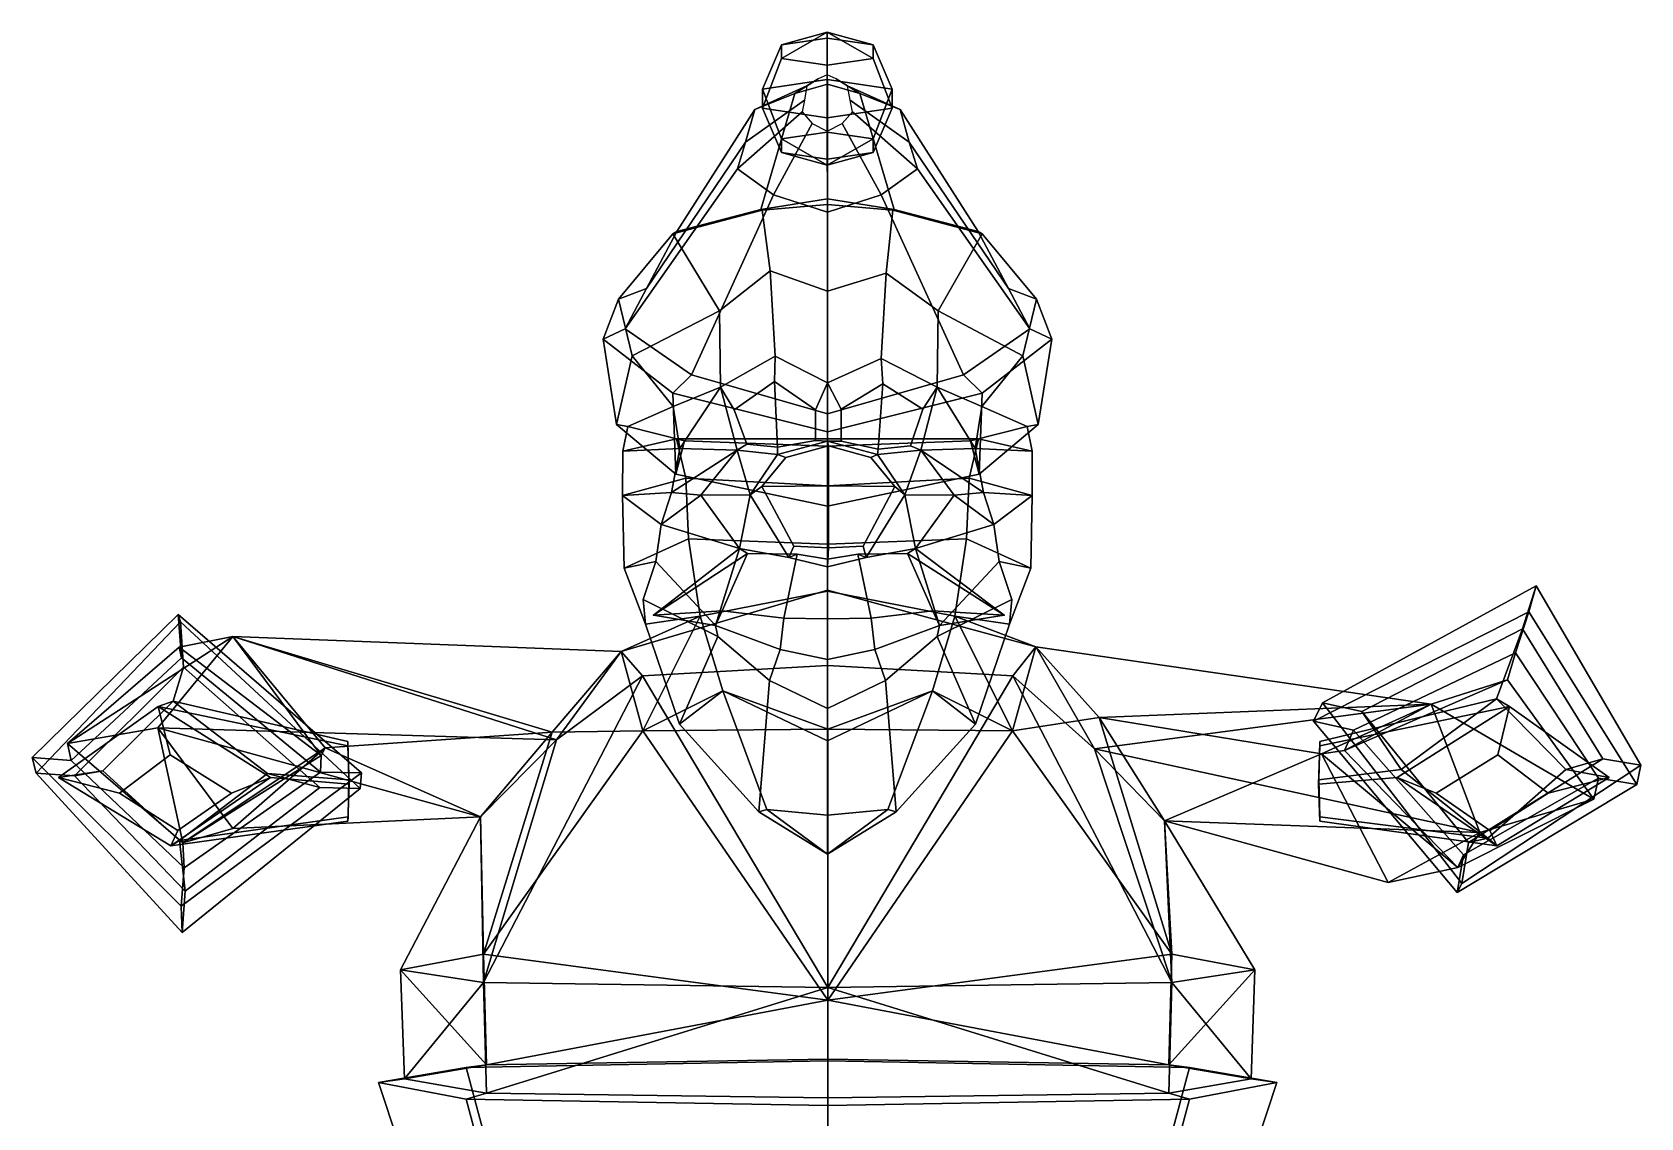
# Model space of a CAD drawing. Extents: x -238 to 239, y -155 to 333.
# Drawn here: x -237.7 to 239.3, y 11.3 to 333.3 of the extents above; entities that cross this region are included whole.
import ezdxf

# ---------------------------------------------------------------- set-up
doc = ezdxf.new("R2010")
doc.units = 0

msp = doc.modelspace()

# ---------------------------------------------------------------- linework, layer by layer
for p in [(-53.499561, 160.365143, 96.495125), (50.507008, 160.365143, 96.495125)]:
    msp.add_point(p)
for points in [[(-21.215734, 310.73111, -31.340267), (-15.578728, 325.516388, -30.395933), (-15.578724, 329.55603, -44.767445), (-21.215731, 316.444061, -51.664734)], [(-15.578724, 329.55603, -44.767445), (-1.969832, 331.575867, -51.953259), (-1.96983, 319.300507, -61.826935), (-21.215731, 316.444061, -51.664734)], [(-1.969838, 323.496552, -23.210175), (-1.969835, 333.313904, -35.957645), (-15.578728, 325.516388, -30.395933)], [(-15.578728, 325.516388, -30.395933), (-1.969835, 333.313904, -35.957645), (-15.578724, 329.55603, -44.767445)], [(-1.969835, 333.313904, -35.957645), (-1.969832, 331.575867, -51.953259), (-15.578724, 329.55603, -44.767445)], [(-1.969838, 323.496552, -23.210175), (11.639086, 325.516357, -30.395929), (-1.969835, 333.313904, -35.957645)], [(-1.969835, 333.313904, -35.957645), (11.63909, 329.55603, -44.767441), (-1.969832, 331.575867, -51.953259)], [(11.639086, 325.516357, -30.395929), (11.63909, 329.55603, -44.767441), (-1.969835, 333.313904, -35.957645)], [(11.63909, 329.55603, -44.767441), (17.276062, 316.444031, -51.664726), (-1.96983, 319.300507, -61.826935), (-1.969832, 331.575867, -51.953259)], [(17.276058, 310.73111, -31.340261), (17.276062, 316.444031, -51.664726), (11.63909, 329.55603, -44.767441), (11.639086, 325.516357, -30.395929)], [(-1.969839, 307.874634, -21.178089), (-1.969838, 323.496552, -23.210175), (-15.578728, 325.516388, -30.395933), (-21.215734, 310.73111, -31.340267)], [(-1.969839, 307.874634, -21.178089), (17.276058, 310.73111, -31.340261), (11.639086, 325.516357, -30.395929), (-1.969838, 323.496552, -23.210175)], [(-1.979824, 320.686584, -29.955519), (-4.675246, 319.472076, -30.303967), (-11.5545, 315.161499, 26.722931), (-1.927992, 317.92865, 29.258497)], [(-1.979824, 320.686584, -29.955519), (-1.927992, 317.92865, 29.258497), (7.698515, 315.161499, 26.722931), (0.715598, 319.472076, -30.303967)], [(-46.548565, 274.153961, 68.315353), (-21.688259, 280.674042, 79.52713), (-11.5545, 315.161499, 26.722931), (-23.484858, 310.419983, 22.37822)], [(-8.015746, 317.391052, -30.901031), (-8.765762, 313.104767, -32.13076), (-26.163486, 300.654022, 13.429575), (-23.484858, 310.419983, 22.37822)], [(-4.675246, 319.472076, -30.303967), (-8.015746, 317.391052, -30.901031), (-23.484858, 310.419983, 22.37822), (-11.5545, 315.161499, 26.722931)], [(-1.899997, 283.869476, 86.240509), (-1.927992, 317.92865, 29.258497), (-11.5545, 315.161499, 26.722931), (-21.688259, 280.674042, 79.52713)], [(-21.215734, 310.73111, -31.340267), (-21.215731, 316.444061, -51.664734), (-15.578723, 301.658752, -52.609005), (-15.578726, 297.61911, -38.237495)], [(-15.578723, 301.658752, -52.609005), (-21.215731, 316.444061, -51.664734), (-1.96983, 319.300507, -61.826935), (-1.96983, 303.678589, -59.794819)], [(11.639089, 301.658752, -52.609001), (-1.96983, 303.678589, -59.794819), (-1.96983, 319.300507, -61.826935), (17.276062, 316.444031, -51.664726)], [(-1.899997, 283.869476, 86.240509), (17.888264, 280.674042, 79.52713), (7.698515, 315.161499, 26.722931), (-1.927992, 317.92865, 29.258497)], [(0.715598, 319.472076, -30.303967), (7.698515, 315.161499, 26.722931), (19.628874, 310.419983, 22.378223), (4.056099, 317.391052, -30.90103)], [(4.056099, 317.391052, -30.90103), (19.628874, 310.419983, 22.378223), (22.307497, 300.654022, 13.429579), (4.806113, 313.104767, -32.130756)], [(42.748577, 274.153961, 68.315353), (19.628874, 310.419983, 22.378223), (7.698515, 315.161499, 26.722931), (17.888264, 280.674042, 79.52713)], [(17.276058, 310.73111, -31.340261), (11.639086, 297.61911, -38.237492), (11.639089, 301.658752, -52.609001), (17.276062, 316.444031, -51.664726)], [(-55.589096, 257.303986, 45.637558), (-46.548565, 274.153961, 68.315353), (-23.484858, 310.419983, 22.37822), (-26.163486, 300.654022, 13.429575)], [(-8.765762, 313.104767, -32.13076), (-9.452422, 309.647308, -33.122711), (-28.615843, 292.776367, 6.211217), (-26.163486, 300.654022, 13.429575)], [(-1.969839, 307.874634, -21.178089), (-21.215734, 310.73111, -31.340267), (-15.578726, 297.61911, -38.237495), (-1.969836, 295.599304, -31.051735)], [(-1.969839, 307.874634, -21.178089), (-1.969836, 295.599304, -31.051735), (11.639086, 297.61911, -38.237492), (17.276058, 310.73111, -31.340261)], [(4.806113, 313.104767, -32.130756), (22.307497, 300.654022, 13.429579), (24.759861, 292.776367, 6.211221), (5.492774, 309.647308, -33.122711)], [(51.789108, 257.303955, 45.637562), (22.307497, 300.654022, 13.429579), (19.628874, 310.419983, 22.378223), (42.748577, 274.153961, 68.315353)], [(-9.452422, 309.647308, -33.122711), (-6.451478, 306.267517, -34.092346), (-17.898184, 285.075775, -0.844883), (-28.615843, 292.776367, 6.211217)], [(-6.451478, 306.267517, -34.092346), (-1.979826, 303.990601, -34.745609), (-1.927996, 279.88797, -5.598532), (-17.898184, 285.075775, -0.844883)], [(2.491827, 306.267517, -34.092346), (14.042192, 285.075775, -0.844881), (-1.927996, 279.88797, -5.598532), (-1.979826, 303.990601, -34.745609)], [(5.492774, 309.647308, -33.122711), (24.759861, 292.776367, 6.211221), (14.042192, 285.075775, -0.844881), (2.491827, 306.267517, -34.092346)], [(-61.859039, 245.313293, 25.769323), (-55.589096, 257.303986, 45.637558), (-26.163486, 300.654022, 13.429575), (-28.615843, 292.776367, 6.211217)], [(-15.578726, 297.61911, -38.237495), (-15.578723, 301.658752, -52.609005), (-1.969842, 293.861206, -47.047291)], [(-1.969842, 293.861206, -47.047291), (-15.578723, 301.658752, -52.609005), (-1.96983, 303.678589, -59.794819)], [(-1.969842, 293.861206, -47.047291), (-1.96983, 303.678589, -59.794819), (11.639089, 301.658752, -52.609001)], [(11.639086, 297.61911, -38.237492), (-1.969842, 293.861206, -47.047291), (11.639089, 301.658752, -52.609001)], [(58.059044, 245.313263, 25.769325), (24.759861, 292.776367, 6.211221), (22.307497, 300.654022, 13.429579), (51.789108, 257.303955, 45.637562)], [(-1.969836, 295.599304, -31.051735), (-15.578726, 297.61911, -38.237495), (-1.969842, 293.861206, -47.047291)], [(-1.969836, 295.599304, -31.051735), (-1.969842, 293.861206, -47.047291), (11.639086, 297.61911, -38.237492)], [(-42.271126, 231.64325, 9.030404), (-61.859039, 245.313293, 25.769323), (-28.615843, 292.776367, 6.211217), (-17.898184, 285.075775, -0.844883)], [(38.471123, 231.64325, 9.030406), (14.042192, 285.075775, -0.844881), (24.759861, 292.776367, 6.211221), (58.059044, 245.313263, 25.769325)], [(-1.899999, 220.056671, -6.666546), (-42.271126, 231.64325, 9.030404), (-17.898184, 285.075775, -0.844883), (-1.927996, 279.88797, -5.598532)], [(-1.899997, 282.193756, 90.848923), (-1.899997, 283.869476, 86.240509), (-21.688259, 280.674042, 79.52713), (-21.299595, 280.503265, 84.924286)], [(-1.899999, 256.511871, 104.212112), (-1.899997, 282.193756, 90.848923), (-21.299595, 280.503265, 84.924286), (-18.94277, 262.54071, 97.080017)], [(-1.899999, 220.056671, -6.666546), (-1.927996, 279.88797, -5.598532), (14.042192, 285.075775, -0.844881), (38.471123, 231.64325, 9.030406)], [(-1.899999, 256.511871, 104.212112), (15.546497, 261.827118, 97.457848), (17.499599, 280.503265, 84.924286), (-1.899997, 282.193756, 90.848923)], [(-1.899997, 282.193756, 90.848923), (17.499599, 280.503265, 84.924286), (17.888264, 280.674042, 79.52713), (-1.899997, 283.869476, 86.240509)], [(-21.299595, 280.503265, 84.924286), (-21.688259, 280.674042, 79.52713), (-46.548565, 274.153961, 68.315353), (-47.790916, 273.480469, 73.606041)], [(-18.94277, 262.54071, 97.080017), (-21.299595, 280.503265, 84.924286), (-47.790916, 273.480469, 73.606041), (-33.883507, 250.619934, 90.050186)], [(15.546497, 261.827118, 97.457848), (30.955549, 250.619934, 90.050194), (43.990929, 273.480469, 73.606049), (17.499599, 280.503265, 84.924286)], [(17.499599, 280.503265, 84.924286), (43.990929, 273.480469, 73.606049), (42.748577, 274.153961, 68.315353), (17.888264, 280.674042, 79.52713)], [(-47.790916, 273.480469, 73.606041), (-46.548565, 274.153961, 68.315353), (-55.589096, 257.303986, 45.637558), (-63.887775, 254.115997, 48.514793)], [(-33.883507, 250.619934, 90.050186), (-47.790916, 273.480469, 73.606041), (-63.887775, 254.115997, 48.514793), (-59.840714, 237.343811, 75.510231)], [(30.955549, 250.619934, 90.050194), (56.040722, 237.343811, 75.510231), (60.087784, 254.115967, 48.514797), (43.990929, 273.480469, 73.606049)], [(43.990929, 273.480469, 73.606049), (60.087784, 254.115967, 48.514797), (51.789108, 257.303955, 45.637562), (42.748577, 274.153961, 68.315353)], [(-18.94277, 262.54071, 97.080017), (-33.883507, 250.619934, 90.050186), (-33.590797, 227.982239, 93.97728), (-17.374081, 237.250793, 105.034172)], [(-1.899999, 256.511871, 104.212112), (-18.94277, 262.54071, 97.080017), (-17.374081, 237.250793, 105.034172), (-1.9, 229.299866, 107.774734)], [(-1.899999, 256.511871, 104.212112), (-1.9, 229.299866, 107.774734), (13.977801, 236.462097, 105.109741), (15.546497, 261.827118, 97.457848)], [(15.546497, 261.827118, 97.457848), (13.977801, 236.462097, 105.109741), (30.662834, 227.982239, 93.97728), (30.955549, 250.619934, 90.050194)], [(-63.887775, 254.115997, 48.514793), (-55.589096, 257.303986, 45.637558), (-61.859039, 245.313293, 25.769323), (-68.413467, 242.223419, 25.529131)], [(-59.840714, 237.343811, 75.510231), (-63.887775, 254.115997, 48.514793), (-68.413467, 242.223419, 25.529131), (-64.414131, 216.896973, 43.654057)], [(60.087784, 254.115967, 48.514797), (64.613472, 242.223389, 25.529133), (58.059044, 245.313263, 25.769325), (51.789108, 257.303955, 45.637562)], [(56.040722, 237.343811, 75.510231), (60.614136, 216.896942, 43.65406), (64.613472, 242.223389, 25.529133), (60.087784, 254.115967, 48.514797)], [(-47.675175, 222.22821, 78.040413), (-33.590797, 227.982239, 93.97728), (-33.883507, 250.619934, 90.050186), (-59.840714, 237.343811, 75.510231)], [(43.875175, 222.22821, 78.040413), (56.040722, 237.343811, 75.510231), (30.955549, 250.619934, 90.050194), (30.662834, 227.982239, 93.97728)], [(-68.413467, 242.223419, 25.529131), (-61.859039, 245.313293, 25.769323), (-42.271126, 231.64325, 9.030404), (-47.799843, 226.206726, 7.599264)], [(64.613472, 242.223389, 25.529133), (43.999844, 226.206726, 7.599266), (38.471123, 231.64325, 9.030406), (58.059044, 245.313263, 25.769325)], [(-64.414131, 216.896973, 43.654057), (-68.413467, 242.223419, 25.529131), (-47.799843, 226.206726, 7.599264), (-46.904514, 202.239563, 21.823139)], [(60.614136, 216.896942, 43.65406), (43.104519, 202.239563, 21.823141), (43.999844, 226.206726, 7.599266), (64.613472, 242.223389, 25.529133)], [(-59.840714, 237.343811, 75.510231), (-64.414131, 216.896973, 43.654057), (-61.108589, 216.303619, 42.147903), (-47.675175, 222.22821, 78.040413)], [(-17.632929, 229.697693, 104.469688), (-17.374081, 237.250793, 105.034172), (-33.590797, 227.982239, 93.97728), (-29.570061, 221.328979, 94.654114)], [(-17.632929, 229.697693, 104.469688), (-5.485055, 221.325775, 106.095718), (-1.9, 229.299866, 107.774734), (-17.374081, 237.250793, 105.034172)], [(14.484674, 229.002502, 104.268639), (13.977801, 236.462097, 105.109741), (-1.9, 229.299866, 107.774734), (2.138192, 221.445038, 106.276031)], [(14.484674, 229.002502, 104.268639), (26.404018, 221.448425, 92.15062), (30.662834, 227.982239, 93.97728), (13.977801, 236.462097, 105.109741)], [(56.040722, 237.343811, 75.510231), (43.875175, 222.22821, 78.040413), (57.308598, 216.303619, 42.147903), (60.614136, 216.896942, 43.65406)], [(-47.799843, 226.206726, 7.599264), (-42.271126, 231.64325, 9.030404), (-1.899999, 220.056671, -6.666546), (-1.9, 214.731232, -8.997539)], [(-16.733572, 210.204559, 102.64016), (-17.632929, 229.697693, 104.469688), (-29.570061, 221.328979, 94.654114), (-25.823059, 211.139099, 97.547935)], [(-5.485055, 221.325775, 106.095718), (-17.632929, 229.697693, 104.469688), (-16.733572, 210.204559, 102.64016), (-5.485055, 212.208496, 106.939919)], [(-5.485055, 212.208496, 106.939919), (-1.9, 211.96109, 110.144325), (-1.9, 229.299866, 107.774734), (-5.485055, 221.325775, 106.095718)], [(43.999844, 226.206726, 7.599266), (-1.9, 214.731232, -8.997539), (-1.899999, 220.056671, -6.666546), (38.471123, 231.64325, 9.030406)], [(2.138192, 211.94043, 107.318275), (2.138192, 221.445038, 106.276031), (-1.9, 229.299866, 107.774734), (-1.9, 211.96109, 110.144325)], [(2.138192, 221.445038, 106.276031), (2.138192, 211.94043, 107.318275), (13.16766, 209.592163, 102.009949), (14.484674, 229.002502, 104.268639)], [(13.16766, 209.592163, 102.009949), (22.729984, 210.588196, 95.723228), (26.404018, 221.448425, 92.15062), (14.484674, 229.002502, 104.268639)], [(-46.904514, 202.239563, 21.823139), (-47.799843, 226.206726, 7.599264), (-1.9, 214.731232, -8.997539), (-1.900002, 192.736542, 4.486691)], [(-45.702423, 209.859009, 78.655991), (-33.590797, 227.982239, 93.97728), (-47.675175, 222.22821, 78.040413)], [(-28.66053, 209.298401, 98.549278), (-33.590797, 227.982239, 93.97728), (-45.702423, 209.859009, 78.655991)], [(-25.823059, 211.139099, 97.547935), (-29.570061, 221.328979, 94.654114), (-33.590797, 227.982239, 93.97728), (-28.66053, 209.298401, 98.549278)], [(43.104519, 202.239563, 21.823141), (-1.900002, 192.736542, 4.486691), (-1.9, 214.731232, -8.997539), (43.999844, 226.206726, 7.599266)], [(22.729984, 210.588196, 95.723228), (25.732569, 209.298401, 98.549278), (30.662834, 227.982239, 93.97728), (26.404018, 221.448425, 92.15062)], [(25.732569, 209.298401, 98.549278), (41.90242, 209.859009, 78.655991), (30.662834, 227.982239, 93.97728)], [(41.90242, 209.859009, 78.655991), (43.875175, 222.22821, 78.040413), (30.662834, 227.982239, 93.97728)], [(-47.675175, 222.22821, 78.040413), (-61.108589, 216.303619, 42.147903), (-62.612999, 209.042908, 42.462151), (-45.702423, 209.859009, 78.655991)], [(43.875175, 222.22821, 78.040413), (41.90242, 209.859009, 78.655991), (58.813, 209.042908, 42.462151), (57.308598, 216.303619, 42.147903)], [(-64.414131, 216.896973, 43.654057), (-46.904514, 202.239563, 21.823139), (-44.318386, 212.04184, 16.567636), (-61.108589, 216.303619, 42.147903)], [(-62.612999, 209.042908, 42.462151), (-61.108589, 216.303619, 42.147903), (-44.318386, 212.04184, 16.567636), (-46.630749, 212.72229, 12.67251)], [(60.614136, 216.896942, 43.65406), (57.308598, 216.303619, 42.147903), (40.518391, 212.04184, 16.567636), (43.104519, 202.239563, 21.823141)], [(58.813, 209.042908, 42.462151), (42.830746, 212.72229, 12.67251), (40.518391, 212.04184, 16.567636), (57.308598, 216.303619, 42.147903)], [(-62.634781, 195.848938, 44.641083), (-62.612999, 209.042908, 42.462151), (-46.630749, 212.72229, 12.67251), (-43.885971, 201.025208, 11.188781)], [(-46.904514, 202.239563, 21.823139), (-1.900002, 192.736542, 4.486691), (-1.9, 210.505981, -0.211206), (-44.318386, 212.04184, 16.567636)], [(-46.630749, 212.72229, 12.67251), (-44.318386, 212.04184, 16.567636), (-1.9, 210.505981, -0.211206), (-1.9, 212.648071, -2.405132)], [(-43.885971, 201.025208, 11.188781), (-46.630749, 212.72229, 12.67251), (-1.9, 212.648071, -2.405132), (-1.9, 198.771912, -0.945824)], [(-16.733572, 210.204559, 102.64016), (-25.823059, 211.139099, 97.547935), (-28.66053, 209.298401, 98.549278), (-16.70068, 208.017517, 104.835991)], [(-1.641618, 198.757813, 128.666168), (-1.641618, 210.574738, 124.536148), (-14.264492, 207.140503, 121.01963), (-21.34082, 198.576141, 122.216965)], [(-16.733572, 210.204559, 102.64016), (-16.70068, 208.017517, 104.835991), (-1.9, 211.96109, 110.144325), (-5.485055, 212.208496, 106.939919)], [(-1.641618, 210.574738, 124.536148), (-1.9, 211.96109, 110.144325), (-16.70068, 208.017517, 104.835991), (-14.264492, 207.140503, 121.01963)], [(43.104519, 202.239563, 21.823141), (40.518391, 212.04184, 16.567636), (-1.9, 210.505981, -0.211206), (-1.900002, 192.736542, 4.486691)], [(42.830746, 212.72229, 12.67251), (-1.9, 212.648071, -2.405132), (-1.9, 210.505981, -0.211206), (40.518391, 212.04184, 16.567636)], [(40.085972, 201.025208, 11.188781), (-1.9, 198.771912, -0.945824), (-1.9, 212.648071, -2.405132), (42.830746, 212.72229, 12.67251)], [(-1.641618, 210.574738, 124.536148), (10.981255, 207.140503, 121.01963), (12.900679, 208.017517, 104.835991), (-1.9, 211.96109, 110.144325)], [(13.16766, 209.592163, 102.009949), (2.138192, 211.94043, 107.318275), (-1.9, 211.96109, 110.144325), (12.900679, 208.017517, 104.835991)], [(-1.641618, 198.757813, 128.666168), (18.057583, 198.576141, 122.216965), (10.981255, 207.140503, 121.01963), (-1.641618, 210.574738, 124.536148)], [(13.16766, 209.592163, 102.009949), (12.900679, 208.017517, 104.835991), (25.732569, 209.298401, 98.549278), (22.729984, 210.588196, 95.723228)], [(58.834785, 195.848938, 44.641083), (40.085972, 201.025208, 11.188781), (42.830746, 212.72229, 12.67251), (58.813, 209.042908, 42.462151)], [(-45.702423, 209.859009, 78.655991), (-62.612999, 209.042908, 42.462151), (-62.634781, 195.848938, 44.641083), (-48.144192, 196.759888, 78.504814)], [(-48.144192, 196.759888, 78.504814), (-28.66053, 209.298401, 98.549278), (-45.702423, 209.859009, 78.655991)], [(-39.490215, 195.943115, 101.72583), (-28.66053, 209.298401, 98.549278), (-48.144192, 196.759888, 78.504814)], [(-39.490215, 195.943115, 101.72583), (-24.858456, 196.096497, 104.760262), (-28.66053, 209.298401, 98.549278)], [(-24.858456, 196.096497, 104.760262), (-16.70068, 208.017517, 104.835991), (-28.66053, 209.298401, 98.549278)], [(-21.34082, 198.576141, 122.216965), (-14.264492, 207.140503, 121.01963), (-16.70068, 208.017517, 104.835991), (-24.858456, 196.096497, 104.760262)], [(18.057583, 198.576141, 122.216965), (21.058456, 196.096497, 104.760262), (12.900679, 208.017517, 104.835991), (10.981255, 207.140503, 121.01963)], [(21.058456, 196.096497, 104.760262), (25.732569, 209.298401, 98.549278), (12.900679, 208.017517, 104.835991)], [(35.690216, 195.943115, 101.72583), (25.732569, 209.298401, 98.549278), (21.058456, 196.096497, 104.760262)], [(44.344196, 196.759888, 78.504814), (41.90242, 209.859009, 78.655991), (25.732569, 209.298401, 98.549278)], [(35.690216, 195.943115, 101.72583), (44.344196, 196.759888, 78.504814), (25.732569, 209.298401, 98.549278)], [(41.90242, 209.859009, 78.655991), (44.344196, 196.759888, 78.504814), (58.834785, 195.848938, 44.641083), (58.813, 209.042908, 42.462151)], [(-62.198425, 174.294678, 46.003769), (-62.634781, 195.848938, 44.641083), (-43.885971, 201.025208, 11.188781), (-43.093254, 183.037537, 14.099627)], [(-43.093254, 183.037537, 14.099627), (-43.885971, 201.025208, 11.188781), (-1.9, 198.771912, -0.945824), (-1.9, 181.411835, 3.485335)], [(39.293255, 183.037537, 14.099627), (-1.9, 181.411835, 3.485335), (-1.9, 198.771912, -0.945824), (40.085972, 201.025208, 11.188781)], [(58.398434, 174.294678, 46.003769), (39.293255, 183.037537, 14.099627), (40.085972, 201.025208, 11.188781), (58.834785, 195.848938, 44.641083)], [(-48.144192, 196.759888, 78.504814), (-62.634781, 195.848938, 44.641083), (-51.210266, 187.236511, 77.948036)], [(-52.81601, 176.30658, 78.12674), (-51.210266, 187.236511, 77.948036), (-62.634781, 195.848938, 44.641083), (-62.198425, 174.294678, 46.003769)], [(-51.210266, 187.236511, 77.948036), (-39.490215, 195.943115, 101.72583), (-48.144192, 196.759888, 78.504814)], [(-27.993595, 180.129791, 98.608398), (-39.490215, 195.943115, 101.72583), (-51.210266, 187.236511, 77.948036)], [(-27.993595, 180.129791, 98.608398), (-24.858456, 196.096497, 104.760262), (-39.490215, 195.943115, 101.72583)], [(-13.366461, 177.509399, 104.511536), (-24.858456, 196.096497, 104.760262), (-27.993595, 180.129791, 98.608398)], [(-11.916492, 180.828156, 117.381271), (-21.34082, 198.576141, 122.216965), (-24.858456, 196.096497, 104.760262), (-13.366461, 177.509399, 104.511536)], [(-1.641618, 180.306702, 122.611298), (-1.641618, 198.757813, 128.666168), (-21.34082, 198.576141, 122.216965), (-11.916492, 180.828156, 117.381271)], [(-1.641618, 180.306702, 122.611298), (8.633257, 180.828156, 117.381271), (18.057583, 198.576141, 122.216965), (-1.641618, 198.757813, 128.666168)], [(8.633257, 180.828156, 117.381271), (9.566461, 177.509399, 104.511536), (21.058456, 196.096497, 104.760262), (18.057583, 198.576141, 122.216965)], [(9.566461, 177.509399, 104.511536), (24.193596, 180.129791, 98.608398), (21.058456, 196.096497, 104.760262)], [(24.193596, 180.129791, 98.608398), (35.690216, 195.943115, 101.72583), (21.058456, 196.096497, 104.760262)], [(24.193596, 180.129791, 98.608398), (47.410271, 187.236511, 77.948036), (35.690216, 195.943115, 101.72583)], [(47.410271, 187.236511, 77.948036), (44.344196, 196.759888, 78.504814), (35.690216, 195.943115, 101.72583)], [(44.344196, 196.759888, 78.504814), (47.410271, 187.236511, 77.948036), (58.834785, 195.848938, 44.641083)], [(49.016014, 176.30658, 78.12674), (58.398434, 174.294678, 46.003769), (58.834785, 195.848938, 44.641083), (47.410271, 187.236511, 77.948036)], [(-52.81601, 176.30658, 78.12674), (-35.101604, 157.303833, 104.917747), (-27.993595, 180.129791, 98.608398), (-51.210266, 187.236511, 77.948036)], [(49.016014, 176.30658, 78.12674), (47.410271, 187.236511, 77.948036), (24.193596, 180.129791, 98.608398), (31.301603, 157.303833, 104.917747)], [(-55.869884, 157.683044, 50.112881), (-62.198425, 174.294678, 46.003769), (-43.093254, 183.037537, 14.099627), (-39.614113, 160.034058, 31.855993)], [(-39.614113, 160.034058, 31.855993), (-43.093254, 183.037537, 14.099627), (-1.9, 181.411835, 3.485335), (-1.878063, 167.54248, 8.88728)], [(35.869949, 160.034058, 31.855993), (-1.878063, 167.54248, 8.88728), (-1.9, 181.411835, 3.485335), (39.293255, 183.037537, 14.099627)], [(52.069885, 157.683044, 50.112881), (35.869949, 160.034058, 31.855993), (39.293255, 183.037537, 14.099627), (58.398434, 174.294678, 46.003769)], [(-25.627405, 178.709167, 112.608627), (-27.993595, 180.129791, 98.608398), (-53.499561, 160.365143, 96.495125)], [(-53.499561, 160.365143, 96.495125), (-27.993595, 180.129791, 98.608398), (-35.101604, 157.303833, 104.917747)], [(-33.104607, 161.660431, 115.00264), (-25.627405, 178.709167, 112.608627), (-53.499561, 160.365143, 96.495125)], [(-10.930035, 178.446899, 112.725739), (-25.627405, 178.709167, 112.608627), (-33.104607, 161.660431, 115.00264), (-14.890987, 159.469116, 123.670204)], [(-25.627405, 178.709167, 112.608627), (-10.930035, 178.446899, 112.725739), (-13.366461, 177.509399, 104.511536), (-27.993595, 180.129791, 98.608398)], [(-14.890987, 159.469116, 123.670204), (-1.9, 159.265625, 124.353912), (-1.9, 177.032837, 115.474304), (-10.930035, 178.446899, 112.725739)], [(-1.641618, 180.306702, 122.611298), (-11.916492, 180.828156, 117.381271), (-13.366461, 177.509399, 104.511536), (-1.9, 174.722046, 110.43103)], [(-1.9, 177.032837, 115.474304), (-1.9, 174.722046, 110.43103), (-13.366461, 177.509399, 104.511536), (-10.930035, 178.446899, 112.725739)], [(-1.641618, 180.306702, 122.611298), (-1.9, 174.722046, 110.43103), (9.566461, 177.509399, 104.511536), (8.633257, 180.828156, 117.381271)], [(11.090986, 159.469116, 123.670204), (7.130035, 178.446899, 112.725739), (-1.9, 177.032837, 115.474304), (-1.9, 159.265625, 124.353912)], [(-1.9, 177.032837, 115.474304), (7.130035, 178.446899, 112.725739), (9.566461, 177.509399, 104.511536), (-1.9, 174.722046, 110.43103)], [(21.827406, 178.709167, 112.608627), (24.193596, 180.129791, 98.608398), (9.566461, 177.509399, 104.511536), (7.130035, 178.446899, 112.725739)], [(7.130035, 178.446899, 112.725739), (11.090986, 159.469116, 123.670204), (29.304607, 161.660431, 115.00264), (21.827406, 178.709167, 112.608627)], [(21.827406, 178.709167, 112.608627), (50.507008, 160.365143, 96.495125), (24.193596, 180.129791, 98.608398)], [(29.304607, 161.660431, 115.00264), (50.507008, 160.365143, 96.495125), (21.827406, 178.709167, 112.608627)], [(50.507008, 160.365143, 96.495125), (31.301603, 157.303833, 104.917747), (24.193596, 180.129791, 98.608398)], [(-55.869884, 157.683044, 50.112881), (-56.539234, 165.048523, 81.29702), (-52.81601, 176.30658, 78.12674), (-62.198425, 174.294678, 46.003769)], [(-52.81601, 176.30658, 78.12674), (-56.539234, 165.048523, 81.29702), (-34.418434, 154.082092, 95.906563), (-35.101604, 157.303833, 104.917747)], [(49.016014, 176.30658, 78.12674), (31.301603, 157.303833, 104.917747), (30.618433, 154.082092, 95.906563), (52.739243, 165.048523, 81.29702)], [(52.069885, 157.683044, 50.112881), (58.398434, 174.294678, 46.003769), (49.016014, 176.30658, 78.12674), (52.739243, 165.048523, 81.29702)], [(-1.853932, 167.796265, 5.078217), (-1.857344, 145.49173, -46.094997), (-56.752666, 142.352966, -36.493587), (-63.045067, 149.617828, 3.032187)], [(-1.853932, 167.796265, 5.078217), (-63.045067, 149.617828, 3.032187), (-39.614113, 160.034058, 31.855993), (-1.878063, 167.54248, 8.88728)], [(-1.878063, 167.54248, 8.88728), (35.869949, 160.034058, 31.855993), (59.88216, 150.936279, 2.228277), (-1.853932, 167.796265, 5.078217)], [(-1.853932, 167.796265, 5.078217), (59.88216, 150.936279, 2.228277), (53.064346, 142.352966, -36.493587), (-1.857344, 145.49173, -46.094997)], [(142.210236, 128.94693, 92.423393), (144.890747, 134.371155, 124.991074), (208.224792, 169.055603, 114.440903), (206.038879, 161.319214, 83.058846)], [(144.890747, 134.371155, 124.991074), (156.544296, 131.792114, 124.779572), (204.180405, 156.297485, 116.923889), (208.224792, 169.055603, 114.440903)], [(239.266815, 115.85907, 122.859299), (208.224792, 169.055603, 114.440903), (204.180405, 156.297485, 116.923889), (228.041321, 117.767822, 123.164581)], [(239.266815, 115.85907, 122.859299), (238.128265, 110.132355, 90.256783), (206.038879, 161.319214, 83.058846), (208.224792, 169.055603, 114.440903)], [(-34.418434, 154.082092, 95.906563), (-56.539234, 165.048523, 81.29702), (-55.869884, 157.683044, 50.112881), (-45.791817, 128.035583, 66.107307)], [(30.618433, 154.082092, 95.906563), (41.991817, 128.035583, 66.107307), (52.069885, 157.683044, 50.112881), (52.739243, 165.048523, 81.29702)], [(-236.546661, 113.534332, 122.538155), (-193.77182, 158.399231, 127.207779), (-194.387726, 160.577759, 94.891563), (-237.724228, 118.183105, 89.765953)], [(-237.724228, 118.183105, 89.765953), (-194.387726, 160.577759, 94.891563), (-193.451859, 147.729675, 93.13282), (-226.197891, 117.303955, 89.478302)], [(-236.546661, 113.534332, 122.538155), (-225.189362, 112.707916, 122.260117), (-192.876099, 144.941864, 125.36689), (-193.77182, 158.399231, 127.207779)], [(-140.084595, 113.573364, 87.714439), (-194.387726, 160.577759, 94.891563), (-193.77182, 158.399231, 127.207779), (-140.476669, 108.998688, 120.519623)], [(-140.084595, 113.573364, 87.714439), (-152.22847, 113.811737, 87.924118), (-193.451859, 147.729675, 93.13282), (-194.387726, 160.577759, 94.891563)], [(-140.476669, 108.998688, 120.519623), (-193.77182, 158.399231, 127.207779), (-192.876099, 144.941864, 125.36689), (-152.409058, 109.271851, 120.730919)], [(-63.045067, 149.617828, 3.032187), (-56.614574, 126.098267, 59.291286), (-39.614113, 160.034058, 31.855993)], [(-56.614574, 126.098267, 59.291286), (-32.955341, 137.972595, 60.032959), (-39.614113, 160.034058, 31.855993)], [(-45.791817, 128.035583, 66.107307), (-55.869884, 157.683044, 50.112881), (-39.614113, 160.034058, 31.855993), (-32.955341, 137.972595, 60.032959)], [(-35.101604, 157.303833, 104.917747), (-33.104607, 161.660431, 115.00264), (-53.499561, 160.365143, 96.495125)], [(-14.890987, 159.469116, 123.670204), (-33.104607, 161.660431, 115.00264), (-35.101604, 157.303833, 104.917747), (-15.892614, 150.170074, 113.76458)], [(-1.9, 159.265625, 124.353912), (-14.890987, 159.469116, 123.670204), (-15.892614, 150.170074, 113.76458), (-1.9, 147.203278, 119.235947)], [(-1.9, 159.265625, 124.353912), (-1.9, 147.203278, 119.235947), (12.092613, 150.170074, 113.76458), (11.090986, 159.469116, 123.670204)], [(11.090986, 159.469116, 123.670204), (12.092613, 150.170074, 113.76458), (31.301603, 157.303833, 104.917747), (29.304607, 161.660431, 115.00264)], [(41.991817, 128.035583, 66.107307), (29.232119, 137.972595, 60.032959), (35.869949, 160.034058, 31.855993), (52.069885, 157.683044, 50.112881)], [(52.935226, 126.098267, 59.291286), (35.869949, 160.034058, 31.855993), (29.232119, 137.972595, 60.032959)], [(31.301603, 157.303833, 104.917747), (50.507008, 160.365143, 96.495125), (29.304607, 161.660431, 115.00264)], [(59.88216, 150.936279, 2.228277), (35.869949, 160.034058, 31.855993), (52.935226, 126.098267, 59.291286)], [(142.210236, 128.94693, 92.423393), (206.038879, 161.319214, 83.058846), (202.099228, 149.157898, 85.430489), (154.060974, 126.284027, 92.215424)], [(238.128265, 110.132355, 90.256783), (226.726151, 112.030579, 90.574051), (202.099228, 149.157898, 85.430489), (206.038879, 161.319214, 83.058846)], [(-227.29776, 122.316284, 53.726982), (-194.095215, 150.844482, 57.117123), (-178.178848, 154.092834, 6.601681)], [(-227.29776, 122.316284, 53.726982), (-178.178848, 154.092834, 6.601681), (-200.449112, 126.998993, -19.346659)], [(-82.249527, 123.380798, -31.479214), (-200.449112, 126.998993, -19.346659), (-178.178848, 154.092834, 6.601681)], [(-152.031509, 118.762848, 52.145554), (-178.178848, 154.092834, 6.601681), (-194.095215, 150.844482, 57.117123)], [(-83.543396, 125.637634, 46.806427), (-63.045067, 149.617828, 3.032187), (-178.178848, 154.092834, 6.601681)], [(-83.543396, 125.637634, 46.806427), (-178.178848, 154.092834, 6.601681), (-150.847046, 121.038513, 37.766171)], [(-82.249527, 123.380798, -31.479214), (-178.178848, 154.092834, 6.601681), (-63.045067, 149.617828, 3.032187)], [(-152.031509, 118.762848, 52.145554), (-150.847046, 121.038513, 37.766171), (-178.178848, 154.092834, 6.601681)], [(-22.260035, 102.034058, 97.859222), (-19.074909, 141.018555, 115.812431), (-34.418434, 154.082092, 95.906563), (-45.791817, 128.035583, 66.107307)], [(-19.074909, 141.018555, 115.812431), (-15.892614, 150.170074, 113.76458), (-35.101604, 157.303833, 104.917747), (-34.418434, 154.082092, 95.906563)], [(15.274906, 141.018555, 115.812431), (30.618433, 154.082092, 95.906563), (31.301603, 157.303833, 104.917747), (12.092613, 150.170074, 113.76458)], [(18.460033, 102.034058, 97.859222), (41.991817, 128.035583, 66.107307), (30.618433, 154.082092, 95.906563), (15.274906, 141.018555, 115.812431)], [(168.173599, 114.565063, 113.818832), (196.442352, 135.599945, 114.495483), (204.180405, 156.297485, 116.923889), (156.544296, 131.792114, 124.779572)], [(217.001465, 114.565063, 113.818832), (228.041321, 117.767822, 123.164581), (204.180405, 156.297485, 116.923889), (196.442352, 135.599945, 114.495483)], [(-226.197891, 117.303955, 89.478302), (-193.451859, 147.729675, 93.13282), (-194.095215, 150.844482, 57.117123), (-227.29776, 122.316284, 53.726982)], [(-194.095215, 150.844482, 57.117123), (-193.451859, 147.729675, 93.13282), (-152.22847, 113.811737, 87.924118), (-152.031509, 118.762848, 52.145554)], [(-83.543396, 125.637634, 46.806427), (-56.614574, 126.098267, 59.291286), (-63.045067, 149.617828, 3.032187)], [(-82.249527, 123.380798, -31.479214), (-63.045067, 149.617828, 3.032187), (-56.752666, 142.352966, -36.493587)], [(-1.9, 132.673096, 122.178642), (-1.9, 147.203278, 119.235947), (-15.892614, 150.170074, 113.76458), (-19.074909, 141.018555, 115.812431)], [(-1.9, 132.673096, 122.178642), (15.274906, 141.018555, 115.812431), (12.092613, 150.170074, 113.76458), (-1.9, 147.203278, 119.235947)], [(78.647957, 129.986786, 48.110973), (59.88216, 150.936279, 2.228277), (52.935226, 126.098267, 59.291286)], [(77.300995, 120.757813, -29.506628), (53.064346, 142.352966, -36.493587), (59.88216, 150.936279, 2.228277)], [(78.647957, 129.986786, 48.110973), (177.11142, 133.952637, 3.113874), (59.88216, 150.936279, 2.228277)], [(77.300995, 120.757813, -29.506628), (59.88216, 150.936279, 2.228277), (177.11142, 133.952637, 3.113874)], [(199.773911, 141.180664, 50.242386), (151.352676, 120.276917, 56.701527), (154.060974, 126.284027, 92.215424), (202.099228, 149.157898, 85.430489)], [(226.726151, 112.030579, 90.574051), (225.291824, 105.77356, 55.03138), (199.773911, 141.180664, 50.242386), (202.099228, 149.157898, 85.430489)], [(-216.795456, 114.209106, 115.420532), (-195.902054, 134.883423, 116.403534), (-192.876099, 144.941864, 125.36689), (-225.189362, 112.707916, 122.260117)], [(-167.989304, 113.441711, 115.079018), (-152.409058, 109.271851, 120.730919), (-192.876099, 144.941864, 125.36689), (-195.902054, 134.883423, 116.403534)], [(-1.823219, 49.891602, -101.604851), (-56.752666, 142.352966, -36.493587), (-1.857344, 145.49173, -46.094997)], [(-1.823219, 49.891602, -101.604851), (-1.857344, 145.49173, -46.094997), (53.064346, 142.352966, -36.493587)], [(-103.881432, 51.417374, -67.260269), (-56.752666, 142.352966, -36.493587), (-1.823219, 49.891602, -101.604851)], [(-103.881432, 51.417374, -67.260269), (-82.249527, 123.380798, -31.479214), (-56.752666, 142.352966, -36.493587)], [(-1.9, 89.516891, 101.101158), (-1.9, 132.673096, 122.178642), (-19.074909, 141.018555, 115.812431), (-22.260035, 102.034058, 97.859222)], [(-1.9, 89.516891, 101.101158), (18.460033, 102.034058, 97.859222), (15.274906, 141.018555, 115.812431), (-1.9, 132.673096, 122.178642)], [(100.235001, 51.417374, -67.260269), (-1.823219, 49.891602, -101.604851), (53.064346, 142.352966, -36.493587)], [(100.235001, 51.417374, -67.260269), (53.064346, 142.352966, -36.493587), (77.300995, 120.757813, -29.506628)], [(151.352676, 120.276917, 56.701527), (199.773911, 141.180664, 50.242386), (177.11142, 133.952637, 3.113874)], [(225.291824, 105.77356, 55.03138), (177.11142, 133.952637, 3.113874), (199.773911, 141.180664, 50.242386)], [(-229.924011, 112.252289, 150.693024), (-200.318909, 133.290497, 151.322235), (-195.902054, 134.883423, 116.403534), (-216.795456, 114.209106, 115.420532)], [(-144.12056, 121.61972, 166.021423), (-144.081787, 122.866852, 153.140991), (-195.902054, 134.883423, 116.403534), (-200.318909, 133.290497, 151.322235)], [(-143.799103, 111.507996, 152.877075), (-167.989304, 113.441711, 115.079018), (-195.902054, 134.883423, 116.403534), (-144.081787, 122.866852, 153.140991)], [(-1.823221, 126.563721, 67.180084), (-32.955341, 137.972595, 60.032959), (-56.614574, 126.098267, 59.291286)], [(-22.260035, 102.034058, 97.859222), (-45.791817, 128.035583, 66.107307), (-32.955341, 137.972595, 60.032959), (-19.841089, 102.726334, 81.952538)], [(-19.841089, 102.726334, 81.952538), (-32.955341, 137.972595, 60.032959), (-1.9, 123.128876, 56.009388), (-1.9, 101.092194, 77.656464)], [(-1.9, 123.128876, 56.009388), (-32.955341, 137.972595, 60.032959), (-1.823221, 126.563721, 67.180084)], [(16.041088, 102.726334, 81.952538), (-1.9, 101.092194, 77.656464), (-1.9, 123.128876, 56.009388), (29.232119, 137.972595, 60.032959)], [(-1.9, 123.128876, 56.009388), (-1.823221, 126.563721, 67.180084), (29.232119, 137.972595, 60.032959)], [(-1.823221, 126.563721, 67.180084), (52.935226, 126.098267, 59.291286), (29.232119, 137.972595, 60.032959)], [(18.460033, 102.034058, 97.859222), (16.041088, 102.726334, 81.952538), (29.232119, 137.972595, 60.032959), (41.991817, 128.035583, 66.107307)], [(77.300995, 120.757813, -29.506628), (177.11142, 133.952637, 3.113874), (191.527542, 95.876556, -12.613675)], [(78.647957, 129.986786, 48.110973), (144.541885, 119.197144, 42.295353), (177.11142, 133.952637, 3.113874)], [(184.828339, 78.101624, 98.958725), (186.173065, 80.807724, 132.995819), (144.890747, 134.371155, 124.991074), (142.210236, 128.94693, 92.423393)], [(143.799103, 111.507996, 149.077087), (144.081787, 122.866852, 149.340988), (196.442352, 135.599945, 114.495483), (168.173599, 114.565063, 113.818832)], [(144.12056, 121.61972, 162.221405), (200.318909, 133.290497, 147.522217), (196.442352, 135.599945, 114.495483), (144.081787, 122.866852, 149.340988)], [(151.352676, 120.276917, 56.701527), (177.11142, 133.952637, 3.113874), (144.541885, 119.197144, 42.295353)], [(186.173065, 80.807724, 132.995819), (188.153015, 92.929291, 130.743301), (156.544296, 131.792114, 124.779572), (144.890747, 134.371155, 124.991074)], [(225.291824, 105.77356, 55.03138), (191.527542, 95.876556, -12.613675), (177.11142, 133.952637, 3.113874)], [(229.924011, 112.252289, 146.893005), (217.001465, 114.565063, 113.818832), (196.442352, 135.599945, 114.495483), (200.318909, 133.290497, 147.522217)], [(-211.803619, 107.537231, 207.727936), (-196.856293, 118.924805, 218.793915), (-200.318909, 133.290497, 151.322235), (-229.924011, 112.252289, 150.693024)], [(-178.618622, 107.537231, 218.839569), (-167.019653, 112.252289, 165.508514), (-200.318909, 133.290497, 151.322235), (-196.856293, 118.924805, 218.793915)], [(-143.713486, 110.259094, 165.776031), (-144.12056, 121.61972, 166.021423), (-200.318909, 133.290497, 151.322235), (-167.019653, 112.252289, 165.508514)], [(100.234993, 59.782562, 86.966103), (78.647957, 129.986786, 48.110973), (52.935226, 126.098267, 59.291286)], [(100.234993, 59.782562, 86.966103), (98.025192, 99.403534, 8.645636), (78.647957, 129.986786, 48.110973)], [(98.025192, 99.403534, 8.645636), (144.541885, 119.197144, 42.295353), (78.647957, 129.986786, 48.110973)], [(184.828339, 78.101624, 98.958725), (142.210236, 128.94693, 92.423393), (154.060974, 126.284027, 92.215424), (186.647186, 89.326904, 96.873611)], [(143.713486, 110.259094, 161.976044), (167.019653, 112.252289, 161.708527), (200.318909, 133.290497, 147.522217), (144.12056, 121.61972, 162.221405)], [(193.872467, 94.243042, 113.297974), (168.173599, 114.565063, 113.818832), (156.544296, 131.792114, 124.779572), (188.153015, 92.929291, 130.743301)], [(178.618622, 107.537231, 215.039551), (196.856293, 118.924805, 214.993896), (200.318909, 133.290497, 147.522217), (167.019653, 112.252289, 161.708527)], [(211.803619, 107.537231, 203.927948), (229.924011, 112.252289, 146.893005), (200.318909, 133.290497, 147.522217), (196.856293, 118.924805, 214.993896)], [(-193.027039, 92.816284, 49.219837), (-227.29776, 122.316284, 53.726982), (-200.449112, 126.998993, -19.346659)], [(-104.821617, 100.555588, 4.015698), (-200.449112, 126.998993, -19.346659), (-82.249527, 123.380798, -31.479214)], [(-178.203674, 97.0849, 5.987307), (-200.449112, 126.998993, -19.346659), (-104.821617, 100.555588, 4.015698)], [(-193.027039, 92.816284, 49.219837), (-200.449112, 126.998993, -19.346659), (-178.203674, 97.0849, 5.987307)], [(-104.821617, 100.555588, 4.015698), (-83.543396, 125.637634, 46.806427), (-150.847046, 121.038513, 37.766171)], [(-103.881432, 59.782562, 86.966103), (-83.543396, 125.637634, 46.806427), (-104.821617, 100.555588, 4.015698)], [(-1.82322, 46.13768, 116.885353), (-56.614574, 126.098267, 59.291286), (-103.881432, 59.782562, 86.966103)], [(-103.881432, 59.782562, 86.966103), (-56.614574, 126.098267, 59.291286), (-83.543396, 125.637634, 46.806427)], [(-1.82322, 46.13768, 116.885353), (-1.823221, 126.563721, 67.180084), (-56.614574, 126.098267, 59.291286)], [(-1.82322, 46.13768, 116.885353), (52.935226, 126.098267, 59.291286), (-1.823221, 126.563721, 67.180084)], [(-1.82322, 46.13768, 116.885353), (100.234993, 59.782562, 86.966103), (52.935226, 126.098267, 59.291286)], [(151.352676, 120.276917, 56.701527), (185.048355, 85.501953, 60.911118), (186.647186, 89.326904, 96.873611), (154.060974, 126.284027, 92.215424)], [(-193.027039, 92.816284, 49.219837), (-192.665085, 85.463165, 84.663986), (-226.197891, 117.303955, 89.478302), (-227.29776, 122.316284, 53.726982)], [(-193.027039, 92.816284, 49.219837), (-178.203674, 97.0849, 5.987307), (-150.847046, 121.038513, 37.766171)], [(-193.027039, 92.816284, 49.219837), (-150.847046, 121.038513, 37.766171), (-152.031509, 118.762848, 52.145554)], [(-178.203674, 97.0849, 5.987307), (-104.821617, 100.555588, 4.015698), (-150.847046, 121.038513, 37.766171)], [(-143.713486, 110.259094, 165.776031), (-143.799103, 111.507996, 152.877075), (-144.081787, 122.866852, 153.140991), (-144.12056, 121.61972, 166.021423)], [(-103.881432, 51.417374, -67.260269), (-104.821617, 100.555588, 4.015698), (-82.249527, 123.380798, -31.479214)], [(100.235001, 51.417374, -67.260269), (77.300995, 120.757813, -29.506628), (98.025192, 99.403534, 8.645636)], [(98.025192, 99.403534, 8.645636), (77.300995, 120.757813, -29.506628), (191.527542, 95.876556, -12.613675)], [(143.713486, 110.259094, 161.976044), (144.12056, 121.61972, 162.221405), (144.081787, 122.866852, 149.340988), (143.799103, 111.507996, 149.077087)], [(185.048355, 85.501953, 60.911118), (151.352676, 120.276917, 56.701527), (144.541885, 119.197144, 42.295353)], [(-193.566696, 74.040222, 83.125618), (-193.282379, 66.199173, 116.383583), (-236.546661, 113.534332, 122.538155), (-237.724228, 118.183105, 89.765953)], [(-193.566696, 74.040222, 83.125618), (-237.724228, 118.183105, 89.765953), (-226.197891, 117.303955, 89.478302), (-192.665085, 85.463165, 84.663986)], [(-194.524872, 96.530762, 219.024078), (-178.618622, 107.537231, 218.839569), (-196.856293, 118.924805, 218.793915), (-211.803619, 107.537231, 207.727936)], [(-152.031509, 118.762848, 52.145554), (-152.22847, 113.811737, 87.924118), (-192.665085, 85.463165, 84.663986), (-193.027039, 92.816284, 49.219837)], [(164.343506, 81.07486, 20.179037), (144.541885, 119.197144, 42.295353), (98.025192, 99.403534, 8.645636)], [(144.056091, 100.534119, 148.873947), (143.799103, 111.507996, 149.077087), (168.173599, 114.565063, 113.818832), (193.872467, 94.243042, 113.297974)], [(185.048355, 85.501953, 60.911118), (144.541885, 119.197144, 42.295353), (164.343506, 81.07486, 20.179037)], [(194.524872, 96.530762, 215.224091), (211.803619, 107.537231, 203.927948), (196.856293, 118.924805, 214.993896), (178.618622, 107.537231, 215.039551)], [(184.828339, 78.101624, 98.958725), (238.128265, 110.132355, 90.256783), (239.266815, 115.85907, 122.859299), (186.173065, 80.807724, 132.995819)], [(186.173065, 80.807724, 132.995819), (239.266815, 115.85907, 122.859299), (228.041321, 117.767822, 123.164581), (188.153015, 92.929291, 130.743301)], [(193.872467, 94.243042, 113.297974), (188.153015, 92.929291, 130.743301), (228.041321, 117.767822, 123.164581), (217.001465, 114.565063, 113.818832)], [(196.618256, 91.926529, 146.425873), (193.872467, 94.243042, 113.297974), (217.001465, 114.565063, 113.818832), (229.924011, 112.252289, 146.893005)], [(-193.282379, 66.199173, 116.383583), (-192.324203, 78.537979, 118.045509), (-225.189362, 112.707916, 122.260117), (-236.546661, 113.534332, 122.538155)], [(-196.618256, 91.926529, 150.225891), (-229.924011, 112.252289, 150.693024), (-216.795456, 114.209106, 115.420532), (-194.007797, 93.556885, 114.30291)], [(-194.524872, 96.530762, 219.024078), (-211.803619, 107.537231, 207.727936), (-229.924011, 112.252289, 150.693024), (-196.618256, 91.926529, 150.225891)], [(-194.007797, 93.556885, 114.30291), (-216.795456, 114.209106, 115.420532), (-225.189362, 112.707916, 122.260117), (-192.324203, 78.537979, 118.045509)], [(-194.524872, 96.530762, 219.024078), (-196.618256, 91.926529, 150.225891), (-167.019653, 112.252289, 165.508514), (-178.618622, 107.537231, 218.839569)], [(-144.083542, 99.283188, 165.593842), (-143.713486, 110.259094, 165.776031), (-167.019653, 112.252289, 165.508514), (-196.618256, 91.926529, 150.225891)], [(-194.007797, 93.556885, 114.30291), (-192.324203, 78.537979, 118.045509), (-152.409058, 109.271851, 120.730919), (-167.989304, 113.441711, 115.079018)], [(-144.056091, 100.534119, 152.67395), (-194.007797, 93.556885, 114.30291), (-167.989304, 113.441711, 115.079018), (-143.799103, 111.507996, 152.877075)], [(-193.566696, 74.040222, 83.125618), (-192.665085, 85.463165, 84.663986), (-152.22847, 113.811737, 87.924118), (-140.084595, 113.573364, 87.714439)], [(-193.566696, 74.040222, 83.125618), (-140.084595, 113.573364, 87.714439), (-140.476669, 108.998688, 120.519623), (-193.282379, 66.199173, 116.383583)], [(-144.083542, 99.283188, 165.593842), (-144.056091, 100.534119, 152.67395), (-143.799103, 111.507996, 152.877075), (-143.713486, 110.259094, 165.776031)], [(144.083542, 99.283188, 161.793823), (196.618256, 91.926529, 146.425873), (167.019653, 112.252289, 161.708527), (143.713486, 110.259094, 161.976044)], [(144.083542, 99.283188, 161.793823), (143.713486, 110.259094, 161.976044), (143.799103, 111.507996, 149.077087), (144.056091, 100.534119, 148.873947)], [(194.524872, 96.530762, 215.224091), (178.618622, 107.537231, 215.039551), (167.019653, 112.252289, 161.708527), (196.618256, 91.926529, 146.425873)], [(184.828339, 78.101624, 98.958725), (186.647186, 89.326904, 96.873611), (226.726151, 112.030579, 90.574051), (238.128265, 110.132355, 90.256783)], [(185.048355, 85.501953, 60.911118), (225.291824, 105.77356, 55.03138), (226.726151, 112.030579, 90.574051), (186.647186, 89.326904, 96.873611)], [(194.524872, 96.530762, 215.224091), (196.618256, 91.926529, 146.425873), (229.924011, 112.252289, 146.893005), (211.803619, 107.537231, 203.927948)], [(-193.282379, 66.199173, 116.383583), (-140.476669, 108.998688, 120.519623), (-152.409058, 109.271851, 120.730919), (-192.324203, 78.537979, 118.045509)], [(185.048355, 85.501953, 60.911118), (191.527542, 95.876556, -12.613675), (225.291824, 105.77356, 55.03138)], [(-144.083542, 99.283188, 165.593842), (-196.618256, 91.926529, 150.225891), (-194.007797, 93.556885, 114.30291), (-144.056091, 100.534119, 152.67395)], [(-103.881432, 59.782562, 86.966103), (-104.821617, 100.555588, 4.015698), (-128.483368, 55.132828, 1.240331)], [(-128.483368, 55.132828, 1.240331), (-104.821617, 100.555588, 4.015698), (-103.881432, 51.417374, -67.260269)], [(-1.9, 89.516891, 101.101158), (-22.260035, 102.034058, 97.859222), (-19.841089, 102.726334, 81.952538)], [(-1.9, 89.516891, 101.101158), (-19.841089, 102.726334, 81.952538), (-1.9, 101.092194, 77.656464)], [(-1.9, 89.516891, 101.101158), (-1.9, 101.092194, 77.656464), (16.041088, 102.726334, 81.952538)], [(-1.9, 89.516891, 101.101158), (16.041088, 102.726334, 81.952538), (18.460033, 102.034058, 97.859222)], [(144.083542, 99.283188, 161.793823), (144.056091, 100.534119, 148.873947), (193.872467, 94.243042, 113.297974), (196.618256, 91.926529, 146.425873)], [(100.234993, 59.782562, 86.966103), (124.836922, 55.132828, 1.240329), (98.025192, 99.403534, 8.645636)], [(124.836922, 55.132828, 1.240329), (100.235001, 51.417374, -67.260269), (98.025192, 99.403534, 8.645636)], [(164.343506, 81.07486, 20.179037), (98.025192, 99.403534, 8.645636), (191.527542, 95.876556, -12.613675)], [(185.048355, 85.501953, 60.911118), (164.343506, 81.07486, 20.179037), (191.527542, 95.876556, -12.613675)], [(-102.970993, 26.963593, 75.275688), (-103.881432, 59.782562, 86.966103), (-128.483368, 55.132828, 1.240331)], [(-102.970993, 26.963593, 75.275688), (-1.82322, 46.13768, 116.885353), (-103.881432, 59.782562, 86.966103)], [(99.324547, 26.963593, 75.275681), (100.234993, 59.782562, 86.966103), (-1.82322, 46.13768, 116.885353)], [(99.324547, 26.963593, 75.275681), (124.836922, 55.132828, 1.240329), (100.234993, 59.782562, 86.966103)], [(-102.970993, 26.963593, 75.275688), (-128.483368, 55.132828, 1.240331), (-127.360825, 22.884872, 0.077632)], [(-127.360825, 22.884872, 0.077632), (-128.483368, 55.132828, 1.240331), (-103.881432, 51.417374, -67.260269)], [(99.324547, 26.963593, 75.275681), (123.714394, 22.884872, 0.07763), (124.836922, 55.132828, 1.240329)], [(123.714394, 22.884872, 0.07763), (100.235001, 51.417374, -67.260269), (124.836922, 55.132828, 1.240329)], [(-127.360825, 22.884872, 0.077632), (-103.881432, 51.417374, -67.260269), (-102.970985, 18.579559, -79.298103)], [(-102.970985, 18.579559, -79.298103), (-103.881432, 51.417374, -67.260269), (-1.823219, 49.891602, -101.604851)], [(-102.970985, 18.579559, -79.298103), (-1.823219, 49.891602, -101.604851), (-1.837534, 17.213593, -109.457367)], [(99.324547, 18.579559, -79.298103), (-1.837534, 17.213593, -109.457367), (-1.823219, 49.891602, -101.604851)], [(99.324547, 18.579559, -79.298103), (-1.823219, 49.891602, -101.604851), (100.235001, 51.417374, -67.260269)], [(123.714394, 22.884872, 0.07763), (99.324547, 18.579559, -79.298103), (100.235001, 51.417374, -67.260269)], [(-102.970993, 26.963593, 75.275688), (-1.82322, 28.652481, 105.420319), (-1.82322, 46.13768, 116.885353)], [(99.324547, 26.963593, 75.275681), (-1.82322, 46.13768, 116.885353), (-1.82322, 28.652481, 105.420319)], [(-1.82322, 28.137695, 117.696609), (-1.82322, 28.652481, 105.420319), (-102.970993, 26.963593, 75.275688), (-109.071838, 26.246597, 83.634064)], [(-1.82322, 28.137695, 117.696609), (105.425392, 26.246582, 83.634056), (99.324547, 26.963593, 75.275681), (-1.82322, 28.652481, 105.420319)], [(-134.986893, 21.711288, 0.018002), (-109.071838, 26.246597, 83.634064), (-102.970993, 26.963593, 75.275688), (-127.360825, 22.884872, 0.077632)], [(-109.071838, 26.246597, 83.634064), (-134.986893, 21.711288, 0.018002), (-117.154114, -32.234879, -2.723009), (-94.619293, -27.69957, 80.893051)], [(-1.82322, -26.771439, 114.90667), (-1.82322, 28.137695, 117.696609), (-109.071838, 26.246597, 83.634064), (-94.619293, -27.69957, 80.893051)], [(-1.82322, -26.771439, 114.90667), (90.972855, -27.69957, 80.893051), (105.425392, 26.246582, 83.634056), (-1.82322, 28.137695, 117.696609)], [(105.425392, 26.246582, 83.634056), (90.972855, -27.69957, 80.893051), (113.507675, -32.234879, -2.723011), (131.340439, 21.711273, 0.018)], [(131.340439, 21.711273, 0.018), (123.714394, 22.884872, 0.07763), (99.324547, 26.963593, 75.275681), (105.425392, 26.246582, 83.634056)], [(-109.071838, 16.772644, -91.034317), (-134.986893, 21.711288, 0.018002), (-127.360825, 22.884872, 0.077632), (-102.970985, 18.579559, -79.298103)], [(-117.154114, -32.234879, -2.723009), (-134.986893, 21.711288, 0.018002), (-109.071838, 16.772644, -91.034317), (-94.619293, -37.173523, -93.77533)], [(113.507675, -32.234879, -2.723011), (90.972855, -37.173523, -93.77533), (105.425392, 16.772629, -91.034317), (131.340439, 21.711273, 0.018)], [(105.425392, 16.772629, -91.034317), (99.324547, 18.579559, -79.298103), (123.714394, 22.884872, 0.07763), (131.340439, 21.711273, 0.018)], [(-109.071838, 16.772644, -91.034317), (-102.970985, 18.579559, -79.298103), (-1.837534, 17.213593, -109.457367), (-1.823437, 14.974777, -125.093056)], [(-94.619293, -37.173523, -93.77533), (-109.071838, 16.772644, -91.034317), (-1.823437, 14.974777, -125.093056), (-1.823218, -39.940231, -127.882378)], [(105.425392, 16.772629, -91.034317), (-1.823437, 14.974777, -125.093056), (-1.837534, 17.213593, -109.457367), (99.324547, 18.579559, -79.298103)], [(90.972855, -37.173523, -93.77533), (-1.823218, -39.940231, -127.882378), (-1.823437, 14.974777, -125.093056), (105.425392, 16.772629, -91.034317)]]:
    msp.add_3dface(points)

doc.saveas('drawing.dxf')
